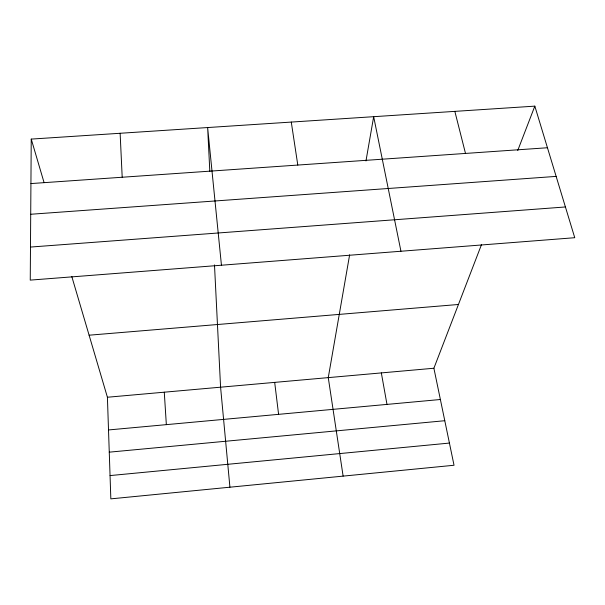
<?xml version="1.0" encoding="UTF-8"?>
<svg xmlns="http://www.w3.org/2000/svg" width="605" height="605" viewBox="0 0 605 605"><rect width="100%" height="100%" fill="white"/><g stroke="black" fill="none" stroke-linecap="round" stroke-linejoin="round"><path stroke-width="0.91" d="M31.241 139.089L30.25 280.115L574.75 237.712L534.828 106.14L31.241 139.089L44.074 182.604M349.637 254.803L328.265 377.626L343.118 476.12M365.964 160.96L373.671 116.689L400.949 251.241M71.761 276.417L107.41 397.243L110.836 498.86L454.03 465.26L433.891 368.241L481.565 244.443M517.736 150.516L534.828 106.14M110.057 475.583L449.424 443.072M109.263 452.162L444.781 420.717M108.514 429.951L440.38 399.504M107.41 397.243L433.891 368.241M89.101 335.2L458.446 304.481M30.484 247.059L565.418 206.963M30.711 214.261L556.146 176.395M30.931 183.572L547.449 147.749M454.847 111.373L465.495 153.428M381.332 372.907L386.981 404.405M291.277 122.074L297.796 165.059M274.685 382.383L278.587 414.349M221.445 265.224L207.636 127.549L209.829 171.533M229.923 487.199L220.583 387.192L214.488 264.907M164.28 392.191L166.345 424.649M120.13 133.274L122.195 177.242"/></g></svg>
